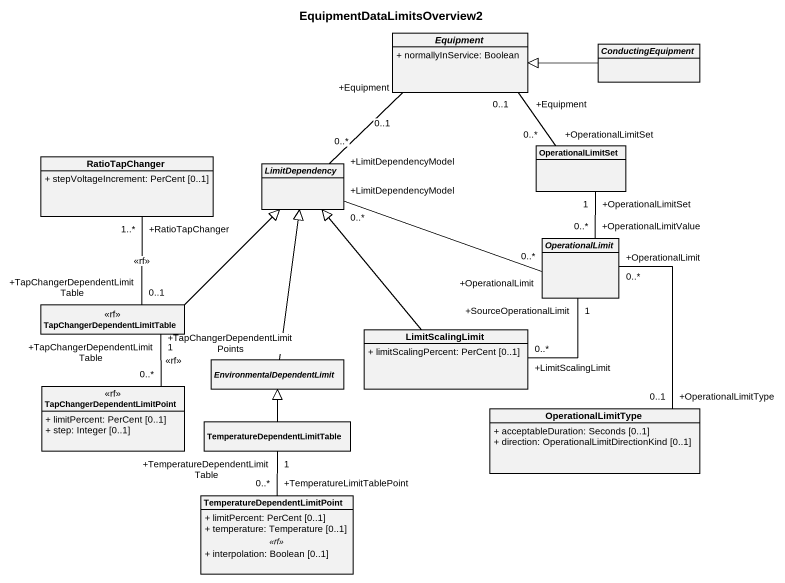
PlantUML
@startuml
title EquipmentDataLimitsOverview2
hide circle
hide empty members
skinparam classAttributeIconSize 0
abstract class Equipment {
  + normallyInService: Boolean
}
abstract class ConductingEquipment
class OperationalLimitSet
class RatioTapChanger {
  + stepVoltageIncrement: PerCent [0..1]
}
abstract class LimitDependency
abstract class OperationalLimit
class "TapChangerDependentLimitTable" as TapChangerDependentLimitTabl <<rf>>
class LimitScalingLimit {
  + limitScalingPercent: PerCent [0..1]
}
class "TapChangerDependentLimitPoint" as TapChangerDependentLimitPoin <<rf>> {
  + limitPercent: PerCent [0..1]
  + step: Integer [0..1]
}
abstract class EnvironmentalDependentLimit
class "TemperatureDependentLimitTable" as TemperatureDependentLimitTab
class OperationalLimitType {
  + acceptableDuration: Seconds [0..1]
  + direction: OperationalLimitDirectionKind [0..1]
}
class "TemperatureDependentLimitPoint" as TemperatureDependentLimitPoi {
  + limitPercent: PerCent [0..1]
  + temperature: Temperature [0..1]
  .. <<rf>> ..
  + interpolation: Boolean [0..1]
}
ConductingEquipment -left-|> Equipment
OperationalLimitSet "+OperationalLimitSet\n0..*" -up- "+Equipment\n0..1" Equipment
LimitDependency "+LimitDependencyModel\n0..*" -up- "+Equipment\n0..1" Equipment
OperationalLimit "+OperationalLimitValue\n0..*" -up- "+OperationalLimitSet\n1" OperationalLimitSet
OperationalLimit "+OperationalLimit\n0..*" -left- "+LimitDependencyModel\n0..*" LimitDependency
OperationalLimit "+OperationalLimit\n0..*" -- "+OperationalLimitType\n0..1" OperationalLimitType
TapChangerDependentLimitTabl "+TapChangerDependentLimitTable\n0..1" -up- "+RatioTapChanger\n1..*" RatioTapChanger : <<rf>>
TapChangerDependentLimitTabl -up-|> LimitDependency
TapChangerDependentLimitTabl "+TapChangerDependentLimitTable\n1" -- "+TapChangerDependentLimitPoints\n0..*" TapChangerDependentLimitPoin : <<rf>>
LimitScalingLimit -up-|> LimitDependency
LimitScalingLimit "+LimitScalingLimit\n0..*" -up- "+SourceOperationalLimit\n1" OperationalLimit
EnvironmentalDependentLimit -up-|> LimitDependency
TemperatureDependentLimitTab -up-|> EnvironmentalDependentLimit
TemperatureDependentLimitPoi "+TemperatureLimitTablePoint\n0..*" -up- "+TemperatureDependentLimitTable\n1" TemperatureDependentLimitTab
@enduml
